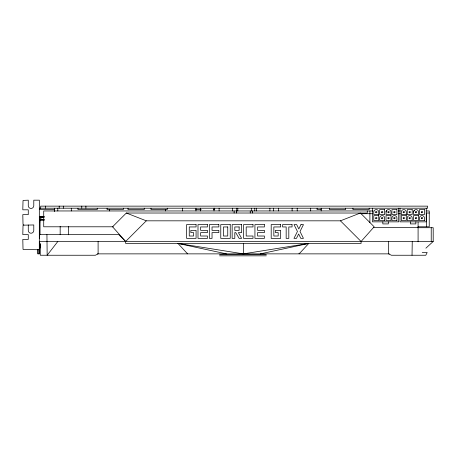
<?xml version="1.0" encoding="UTF-8"?>
<svg xmlns="http://www.w3.org/2000/svg" width="456" height="456" viewBox="0 0 456 456"><rect width="100%" height="100%" fill="white"/><g stroke="black" fill="none" stroke-linecap="round" stroke-linejoin="round"><path stroke-width="0.68" d="M37.945 253.867L37.945 249.694L37.945 253.867L39.324 253.867L39.319 241.475M39.319 238.722L39.319 230.462M41.627 216.988L41.627 217.711L41.621 216.429M412.03 255.246L412.252 241.475M41.302 216.326L41.274 216.748M41.445 216.497L41.376 217.016L41.308 216.497M386.027 212.074A2.485 2.485 0 0 1 388.512 209.589A2.485 2.485 0 0 1 390.997 212.074L390.997 214.576L386.027 214.576L386.112 211.43L386.756 210.319M413.563 212.074A2.485 2.485 0 0 1 416.049 209.589A2.485 2.485 0 0 1 418.534 212.074L418.534 214.576L413.563 214.576L413.649 211.43L414.293 210.319M40.105 217.21L40.339 216.646L41.393 216.646L41.627 217.21M41.627 217.489L41.393 218.053L40.339 218.053L40.105 217.489M57.832 241.475L47.162 255.246L46.934 234.595M361.084 241.475L374.165 226.792L360.394 213.02L340.432 220.824L146.296 220.824L126.329 213.02L112.564 226.792L125.639 241.475L125.639 243.436L361.084 243.436L361.084 241.475L340.432 220.824M187.598 253.183L187.598 253.867L177.96 243.436L243.361 253.867L308.763 243.436L299.125 253.867L299.125 253.183M146.296 220.824L125.639 241.475L118.759 234.595L39.763 234.595M425.887 248.184L433.2 241.475L433.2 227.709L417.73 227.709M260.302 253.867L308.763 243.436M28.278 224.956L28.278 230.462A2.753 2.753 0 0 0 31.031 233.215A2.753 2.753 0 0 0 33.784 230.462L33.784 224.956L23.296 225.173A0.986 0.986 0 0 0 23.022 225.452L22.8 234.595L28.272 234.595L28.272 239.411L22.8 239.411L23.022 249.244A0.986 0.986 0 0 0 23.296 249.517L39.313 249.74L39.324 253.867M39.324 208.204L427.597 208.204L427.597 206.135L40.698 206.135L40.698 208.204M39.336 208.284L40.037 208.284M39.336 208.557L40.037 208.557M39.324 209.578L54.469 209.578M195.533 209.578L201.216 209.578M213.288 209.578L214.708 209.578L214.708 208.204M321.32 209.578L317.08 209.578L317.08 208.204M373.065 210.957L43.719 210.957L43.719 226.792L113.168 226.792M398.242 210.957L400.368 210.957M426.388 210.957L429.238 210.957L429.238 226.792L417.941 226.792M126.329 213.02L367.279 213.02L367.279 210.957M429.238 213.02L426.485 213.02L426.485 226.792M360.639 213.71L372.729 213.71M398.191 213.71L400.368 213.71M39.324 216.463L44.141 216.463M41.559 216.896L44.249 216.896M41.593 217.107L44.312 217.107M40.937 217.312L43.685 217.312M40.202 219.684L44.198 219.684M40.213 219.889L44.249 219.889M40.225 220.094L44.295 220.094M39.336 221.929L40.037 221.929M373.441 227.481L418.089 227.481M39.336 234.441L40.037 234.441L40.037 216.469M39.763 241.475L433.2 241.475M39.336 248.087L40.037 248.087L40.037 243.994M422.227 252.493L427.175 252.493L425.796 255.246L391.373 255.246L388.62 253.867L388.62 241.475M97.402 253.867L389.321 253.867M219.564 254.454L266.327 254.454M219.564 255.827L266.327 255.827M177.96 243.436L226.421 253.867M23.917 224.968L23.296 224.734A0.986 0.986 0 0 1 23.022 224.46L22.8 214.628L28.272 214.628L28.272 209.811L22.8 209.811L23.022 200.668A0.986 0.986 0 0 1 23.296 200.389L28.278 200.173L28.278 205.679A2.753 2.753 0 0 0 31.031 208.432A2.753 2.753 0 0 0 33.784 205.679L33.784 200.173L39.324 200.173L39.324 249.74M40.139 217.022L40.105 217.632M431.228 227.709L431.228 241.475M426.223 208.204L426.223 221.85L400.003 221.85L400.003 208.204M418.089 222.135L418.089 241.8M415.866 221.85L415.866 223.913L410.36 223.913L410.36 221.85M398.686 208.204L398.686 221.85L372.466 221.85L372.466 208.204M388.33 221.85L388.33 223.913L382.823 223.913L382.823 221.85M369.896 210.957L369.896 222.659M369.189 208.204L369.189 209.578L352.944 209.578L352.944 208.204M345.648 208.204L345.648 209.578L329.397 209.578L329.397 208.204M321.155 208.204L321.155 210.957M310.69 208.204L310.69 210.957M297.198 208.204L297.198 210.957M292.102 208.204L292.102 210.957M278.61 208.204L278.61 210.957M273.378 208.204L273.378 210.957M269.906 208.204L269.906 210.957M256.409 208.204L256.409 210.957M254.79 208.204L254.79 210.957M252.607 210.957L252.607 213.02M251.319 208.204L251.319 210.957M250.247 210.957L250.247 213.02M243.361 243.436L243.361 253.867M237.821 208.204L237.821 210.957M236.755 208.204L236.755 210.957M236.476 210.957L236.476 213.02M234.122 210.957L234.122 213.02M232.594 208.204L232.594 210.957M219.097 208.204L219.097 210.957M214.006 208.204L214.006 210.957M200.509 208.204L200.509 210.957M195.966 208.204L195.966 210.957M182.474 208.204L182.474 210.957M167.255 208.204L167.255 209.578L151.004 209.578L151.004 208.204M165.568 209.578L165.568 210.957M144.261 208.204L144.261 209.578L128.011 209.578L128.011 208.204M123.331 208.204L123.331 209.578L107.086 209.578L107.086 208.204M109.394 209.578L109.394 210.957M98.103 241.475L98.103 253.867L95.35 255.246L40.276 255.246L40.276 243.544M97.248 208.204L97.248 209.578L77.97 209.578L77.97 208.204M85.899 206.135L85.899 208.204M81.772 206.135L81.772 208.204M71.301 208.204L71.301 210.957M68.639 226.347L68.639 234.777M63.321 206.135L63.321 208.204M60.163 226.347L60.163 234.72M59.189 206.135L59.189 208.204M57.809 208.204L57.809 210.957M54.469 208.204L54.469 211.647M45.646 206.135L45.646 208.204M300.988 224.586L298.8 228.963L296.662 224.586L294.012 224.586L297.437 231.483L293.972 238.363L296.457 238.363L298.646 233.985L300.789 238.363L303.44 238.363L300.008 231.471L303.479 224.586L300.988 224.586M384.659 209.606L379.688 209.606L379.688 214.576L384.659 214.576L384.659 209.606M396.908 209.606L391.938 209.606L391.938 214.576L396.908 214.576L396.908 209.606M412.195 209.606L407.225 209.606L407.225 214.576L412.195 214.576L412.195 209.606M424.445 209.606L419.474 209.606L419.474 214.576L424.445 214.576L424.445 209.606M378.742 214.576L373.772 214.576L373.772 212.074A2.485 2.485 0 0 1 376.257 209.589A2.485 2.485 0 0 1 378.742 212.074L378.742 214.576M406.279 214.576L401.308 214.576L401.308 212.074A2.485 2.485 0 0 1 403.794 209.589A2.485 2.485 0 0 1 406.279 212.074L406.279 214.576M378.742 215.597L373.772 215.597L373.772 220.567L378.742 220.567L378.742 215.597M390.997 215.597L386.027 215.597L386.027 220.567L390.997 220.567L390.997 215.597M406.279 215.597L401.308 215.597L401.308 220.567L406.279 220.567L406.279 215.597M418.534 215.597L413.563 215.597L413.563 220.567L418.534 220.567L418.534 215.597M384.659 220.567L379.688 220.567L379.688 218.059A2.485 2.485 0 0 1 382.174 215.574A2.485 2.485 0 0 1 384.659 218.059L384.659 220.567M396.908 220.567L391.938 220.567L391.938 218.059A2.485 2.485 0 0 1 394.423 215.574A2.485 2.485 0 0 1 396.908 218.059L396.908 220.567M412.195 220.567L407.225 220.567L407.225 218.059A2.485 2.485 0 0 1 409.71 215.574A2.485 2.485 0 0 1 412.195 218.059L412.195 220.567M424.445 220.567L419.474 220.567L419.474 218.059A2.485 2.485 0 0 1 421.96 215.574A2.485 2.485 0 0 1 424.445 218.059L424.445 220.567M196.074 224.586L186.607 224.586L186.607 238.374L196.074 238.374L196.074 230.36L190.842 230.36L190.842 232.606L193.589 232.606L193.589 236.014L189.257 236.014L189.257 226.951L196.074 226.951L196.074 224.586M207.463 224.586L197.995 224.586L197.995 238.374L207.463 238.374L207.463 236.014L200.646 236.014L200.646 232.606L207.463 232.606L207.463 230.36L200.646 230.36L200.646 226.951L207.463 226.951L207.463 224.586M218.851 224.586L209.384 224.586L209.384 238.374L212.034 238.374L212.034 232.606L218.851 232.606L218.851 230.36L212.034 230.36L212.034 226.951L218.851 226.951L218.851 224.586M230.234 224.586L220.767 224.586L220.767 238.374L230.234 238.374L230.234 224.586M241.623 224.586L232.155 224.586L232.155 238.374L234.806 238.374L234.806 232.606L235.741 232.606L239.138 238.374L241.623 238.374L238.385 232.606L241.623 232.606L241.623 224.586M253.012 224.586L243.544 224.586L243.544 238.374L253.012 238.374L253.012 236.014L246.194 236.014L246.194 226.951L253.012 226.951L253.012 224.586M264.4 224.586L254.932 224.586L254.932 238.374L264.4 238.374L264.4 236.014L257.583 236.014L257.583 232.606L264.4 232.606L264.4 230.36L257.583 230.36L257.583 226.951L264.4 226.951L264.4 224.586M280.662 224.586L271.195 224.586L271.195 238.374L280.662 238.374L280.662 230.36L275.43 230.36L275.43 232.606L278.177 232.606L278.177 236.014L273.845 236.014L273.845 226.951L280.662 226.951L280.662 224.586M292.051 224.586L282.583 224.586L282.583 226.951L286.163 226.951L286.163 238.374L288.813 238.374L288.813 226.951L292.051 226.951L292.051 224.586M227.749 226.951L223.417 226.951L223.417 236.014L227.749 236.014L227.749 226.951M239.138 226.951L234.806 226.951L234.806 230.36L239.138 230.36L239.138 226.951M394.081 212.69A0.69 0.69 0 0 0 395.113 212.091A0.69 0.69 0 0 0 394.081 211.498A0.69 0.69 0 0 0 394.081 212.69M394.081 218.675A0.69 0.69 0 0 0 395.113 218.082A0.69 0.69 0 0 0 394.081 217.483A0.69 0.69 0 0 0 394.081 218.675M388.17 218.675A0.69 0.69 0 0 0 389.202 218.082A0.69 0.69 0 0 0 388.17 217.483A0.69 0.69 0 0 0 388.17 218.675M388.17 212.69A0.69 0.69 0 0 0 389.202 212.091A0.69 0.69 0 0 0 388.17 211.498A0.69 0.69 0 0 0 388.17 212.69M381.826 218.675A0.69 0.69 0 0 0 382.858 218.082A0.69 0.69 0 0 0 381.826 217.483A0.69 0.69 0 0 0 381.826 218.675M381.826 212.69A0.69 0.69 0 0 0 382.858 212.091A0.69 0.69 0 0 0 381.826 211.498A0.69 0.69 0 0 0 381.826 212.69M375.915 212.69A0.69 0.69 0 0 0 376.947 212.091A0.69 0.69 0 0 0 375.915 211.498A0.69 0.69 0 0 0 375.915 212.69M375.915 218.675A0.69 0.69 0 0 0 376.947 218.082A0.69 0.69 0 0 0 375.915 217.483A0.69 0.69 0 0 0 375.915 218.675M421.618 212.69A0.69 0.69 0 0 0 422.649 212.091A0.69 0.69 0 0 0 421.618 211.498A0.69 0.69 0 0 0 421.618 212.69M421.618 218.675A0.69 0.69 0 0 0 422.649 218.082A0.69 0.69 0 0 0 421.618 217.483A0.69 0.69 0 0 0 421.618 218.675M415.707 218.675A0.69 0.69 0 0 0 416.738 218.082A0.69 0.69 0 0 0 415.707 217.483A0.69 0.69 0 0 0 415.707 218.675M415.707 212.69A0.69 0.69 0 0 0 416.738 212.091A0.69 0.69 0 0 0 415.707 211.498A0.69 0.69 0 0 0 415.707 212.69M409.363 218.675A0.69 0.69 0 0 0 410.394 218.082A0.69 0.69 0 0 0 409.363 217.483A0.69 0.69 0 0 0 409.363 218.675M409.363 212.69A0.69 0.69 0 0 0 410.394 212.091A0.69 0.69 0 0 0 409.363 211.498A0.69 0.69 0 0 0 409.363 212.69M403.452 212.69A0.69 0.69 0 0 0 404.483 212.091A0.69 0.69 0 0 0 403.452 211.498A0.69 0.69 0 0 0 403.452 212.69M403.452 218.675A0.69 0.69 0 0 0 404.483 218.082A0.69 0.69 0 0 0 403.452 217.483A0.69 0.69 0 0 0 403.452 218.675"/></g></svg>
